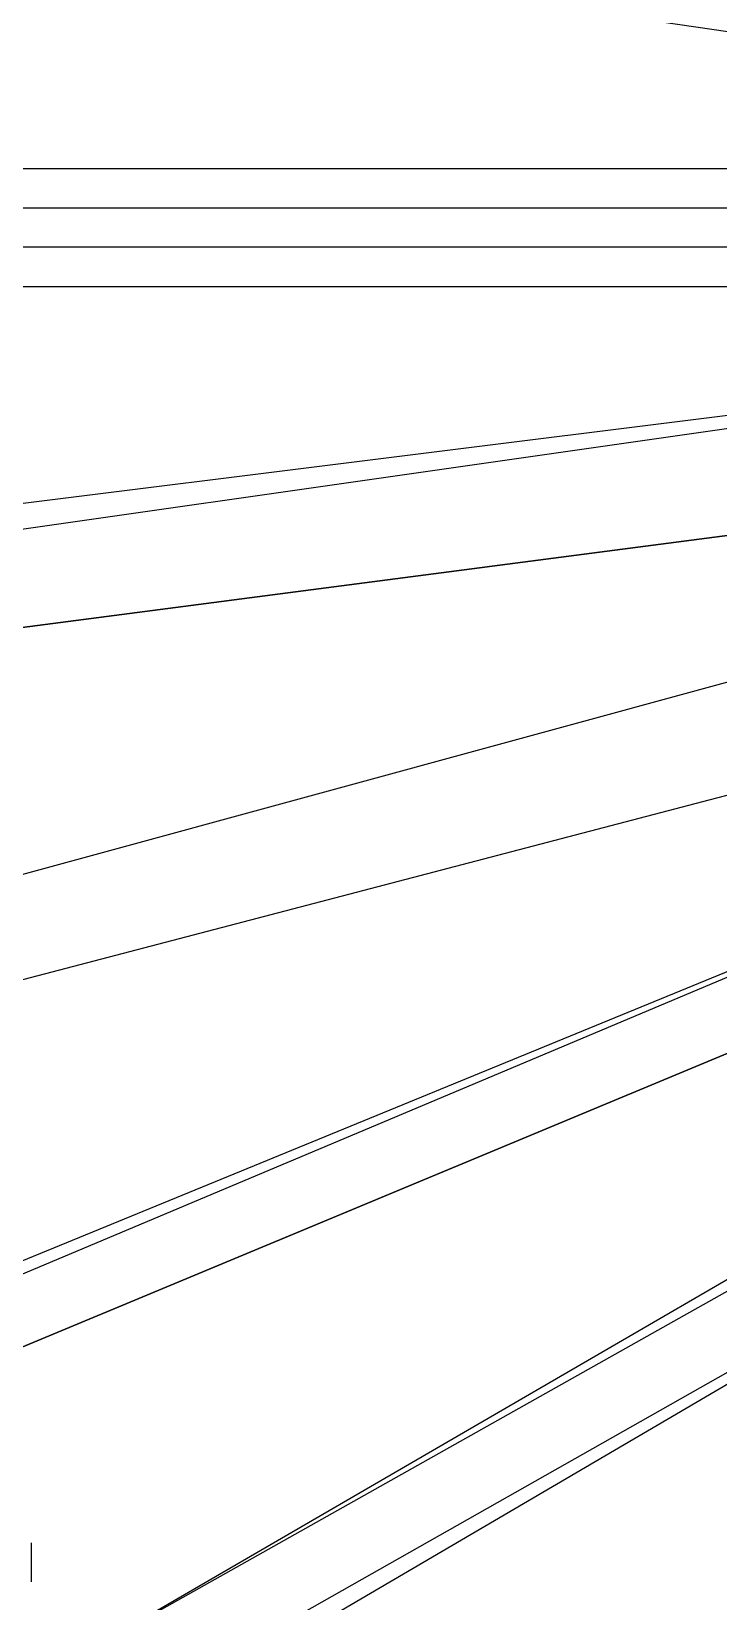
# Model space of a CAD drawing. Header units: inches. Extents: x 3324238 to 135265466, y -1036581 to 20094598.
# Drawn here: x 3353724.285 to 3353725.695, y -519028.61 to -519025.387 of the extents above; entities that cross this region are included whole.
import ezdxf

# ---------------------------------------------------------------- set-up
doc = ezdxf.new("R2010")
doc.units = ezdxf.units.IN
doc.header["$MEASUREMENT"] = 0
doc.layers.add('PDF_Geometry', color=7, linetype='Continuous')

msp = doc.modelspace()

# ---------------------------------------------------------------- linework, layer by layer
at = {"layer": 'PDF_Geometry', "color": 32, "lineweight": 13, "true_color": 0xdd6e00}
msp.add_lwpolyline([(3353740.2386, -519026.0718, 1.00015), (3353717.3563, -519026.0718), (3353717.3563, -519077.0734)], format="xyb", dxfattribs=at)
at = {"layer": 'PDF_Geometry', "lineweight": 25}
for points in [[(3353722.674, -519024.9438), (3353726.5414, -519025.5078), (3353726.5414, -519025.4272), (3353726.5414, -519025.5078), (3353726.5414, -519025.4272), (3353726.5414, -519025.5078), (3353726.5414, -519025.5883), (3353726.5414, -519025.5078), (3353726.622, -519025.5078), (3353726.622, -519025.4272), (3353726.622, -519025.5078), (3353726.622, -519025.5883), (3353726.622, -519025.6689), (3353726.622, -519025.5883), (3353726.622, -519025.5078), (3353726.622, -519025.5883), (3353726.622, -519025.6689), (3353726.622, -519025.5883), (3353726.622, -519025.6689), (3353726.5414, -519025.6689), (3353722.5935, -519025.6689)], [(3353726.7026, -519025.3466), (3353726.7026, -519025.4272), (3353726.7026, -519025.5078), (3353726.7026, -519025.5883), (3353726.7832, -519025.5883), (3353726.7026, -519025.5078), (3353726.7026, -519025.5883), (3353726.622, -519025.5883), (3353726.622, -519025.6689), (3353726.622, -519025.5883), (3353726.622, -519025.6689), (3353726.622, -519025.7495), (3353726.622, -519025.6689), (3353726.622, -519025.7495), (3353726.5414, -519025.7495), (3353726.5414, -519025.83), (3353722.5129, -519025.83), (3353722.5129, -519025.9106), (3353722.5129, -519025.83), (3353722.5129, -519025.9106)], [(3353726.5414, -519025.6689), (3353726.5414, -519025.7495), (3353722.5935, -519025.7495), (3353722.5935, -519025.6689), (3353722.5935, -519025.5883), (3353722.5935, -519025.6689), (3353722.5935, -519025.5883), (3353722.5935, -519025.5078), (3353722.5935, -519025.5883), (3353722.5129, -519025.5883), (3353722.5129, -519025.6689), (3353722.5129, -519025.7495), (3353722.5129, -519025.83), (3353722.5129, -519025.7495), (3353722.5129, -519025.83), (3353722.5129, -519025.7495), (3353722.5129, -519025.83), (3353722.5129, -519025.7495), (3353722.5129, -519025.83), (3353722.5129, -519025.9106), (3353722.5129, -519025.8301)], [(3353722.5129, -519025.9106), (3353726.5414, -519025.9106)], [(3353722.7546, -519026.7163), (3353722.7546, -519026.7969), (3353722.7546, -519026.8775), (3353722.8352, -519026.958), (3353722.8352, -519026.8775), (3353722.8352, -519026.7969), (3353722.8352, -519026.8775), (3353722.8352, -519026.958), (3353722.7546, -519026.8775), (3353722.674, -519026.7969), (3353722.674, -519026.7163), (3353722.674, -519026.6358), (3353722.674, -519026.7163), (3353722.674, -519026.6358), (3353726.622, -519026.0718), (3353726.622, -519025.9912), (3353726.622, -519025.9106), (3353726.622, -519025.9912), (3353726.622, -519026.0718)], [(3353726.5414, -519026.0718), (3353722.674, -519026.5552), (3353722.674, -519026.6358)], [(3353726.7832, -519026.2329), (3353726.7026, -519026.2329), (3353726.7026, -519026.3135), (3353726.622, -519026.3135), (3353726.5414, -519026.3135), (3353722.8352, -519026.7969), (3353722.8352, -519026.8775), (3353722.8352, -519026.958), (3353722.8352, -519027.0386), (3353722.8352, -519026.958), (3353722.8352, -519027.0386), (3353722.7546, -519027.0386)], [(3353723.0769, -519027.4415), (3353726.622, -519026.4746), (3353726.7026, -519026.4746), (3353726.7026, -519026.394), (3353726.7026, -519026.3135), (3353726.7026, -519026.2329), (3353726.7026, -519026.3135), (3353726.622, -519026.394), (3353726.622, -519026.3135), (3353726.622, -519026.394), (3353726.622, -519026.3135)], [(3353722.8352, -519026.7969), (3353726.5414, -519026.3135)], [(3353723.238, -519027.6026), (3353726.622, -519026.7163), (3353726.622, -519026.6358)], [(3353723.6409, -519028.1666), (3353726.7832, -519026.8775)], [(3353723.7214, -519028.1666), (3353726.7832, -519026.8775)], [(3353727.1054, -519027.2803), (3353727.1054, -519027.1998), (3353727.1054, -519027.1192), (3353727.1054, -519027.0386), (3353727.0249, -519027.0386), (3353726.9443, -519027.0386), (3353727.0249, -519027.0386), (3353727.0249, -519027.1192), (3353727.0249, -519027.0386), (3353727.0249, -519027.1192), (3353727.0249, -519027.1998), (3353727.0249, -519027.1192), (3353726.9443, -519027.1192), (3353727.0249, -519027.1192), (3353726.9443, -519027.1192), (3353726.9443, -519027.1998), (3353726.9443, -519027.2803), (3353724.366, -519028.7306), (3353724.2854, -519028.6501)], [(3353724.4466, -519028.8918), (3353724.366, -519028.8918), (3353724.366, -519028.8112), (3353724.366, -519028.7306), (3353724.366, -519028.6501), (3353724.366, -519028.7306), (3353726.8637, -519027.2803), (3353726.8637, -519027.1998), (3353726.8637, -519027.1192), (3353726.8637, -519027.0386)], [(3353724.5272, -519028.8112), (3353726.9443, -519027.4415)], [(3353724.6077, -519028.8112), (3353726.9443, -519027.4415), (3353727.0249, -519027.4415)], [(3353724.2854, -519028.5695), (3353724.2854, -519028.4889)]]:
    msp.add_lwpolyline(points, dxfattribs=at)
msp.add_lwpolyline([(3353726.7832, -519027.0386), (3353723.8826, -519028.2472), (3353723.8826, -519028.1666), (3353723.8826, -519028.2472), (3353726.7832, -519027.0386), (3353726.7832, -519026.958)], close=True, dxfattribs=at)
at = {"layer": 'PDF_Geometry', "color": 32, "lineweight": 13, "true_color": 0xdd6e00}
msp.add_arc((3353728.7974, -519026.0638), 11.9246, 359.96181, 180.03819, dxfattribs=at)

doc.saveas('drawing.dxf')
